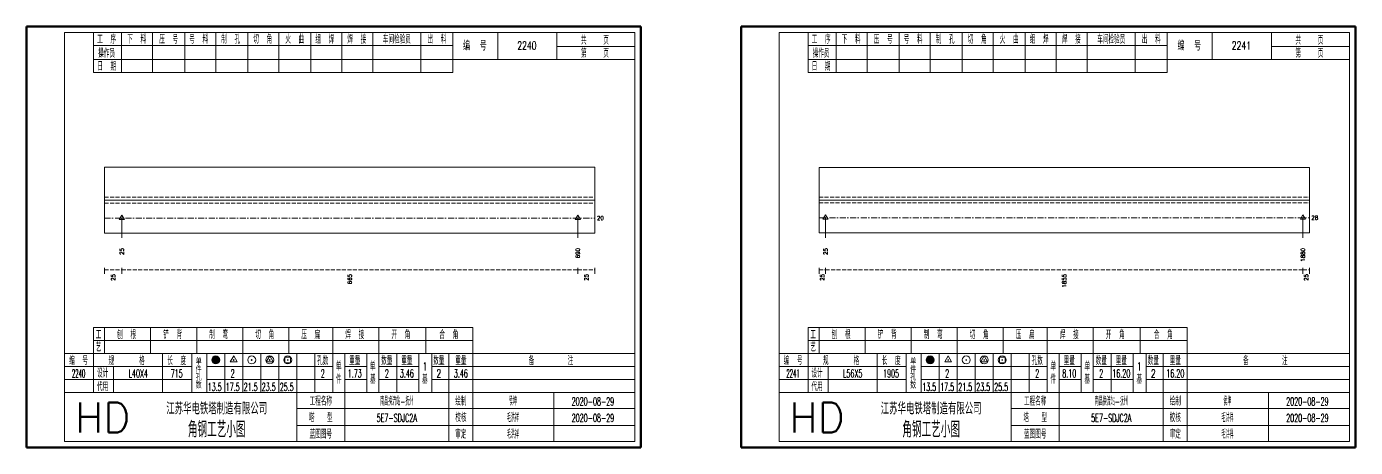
# Model space of a CAD drawing. Extents: x 0 to 5305, y 0 to 1513.
# Drawn here: x 4641 to 5305, y 782 to 992 of the extents above; entities that cross this region are included whole.
import ezdxf
from ezdxf.enums import TextEntityAlignment as Align

# ---------------------------------------------------------------- set-up
doc = ezdxf.new("R2010")
doc.units = 0
doc.header["$MEASUREMENT"] = 0
doc.linetypes.add('一点画线', pattern=[5.2, 3, -1, 0.2, -1])
doc.linetypes.add('虚线', pattern=[2.75, 2, -0.75])
doc.layers.get('0').update_dxf_attribs({"linetype": 'CONTINUOUS', "lineweight": 25})
doc.layers.add('1', color=7, linetype='CONTINUOUS', lineweight=25)
doc.layers.add('4', color=7, linetype='CONTINUOUS', lineweight=25)
doc.styles.get("Standard").update_dxf_attribs({"font": 'simplex.shx', "width": 0.7, "height": 3, "bigfont": 'gbhzfs.shx'})

msp = doc.modelspace()

# ---------------------------------------------------------------- linework, layer by layer
at = {"color": 7, "linetype": 'Continuous', "lineweight": 18}
for p, q in [((4680, 921.75), (4680, 888.75)), ((4680, 921.75), (4925, 921.75)), ((4925, 921.75), (4925, 888.75)), ((5037, 921.59), (5037, 888.91)), ((5037, 921.59), (5282, 921.59)), ((5282, 921.59), (5282, 888.91)), ((4680, 905.25), (4925, 905.25)), ((5037, 905.25), (5282, 905.25))]:
    msp.add_line(p, q, dxfattribs=at)
at = {"color": 1, "linetype": '虚线', "lineweight": 18}
for p, q in [((4680, 906.75), (4925, 906.75)), ((4680, 903.75), (4925, 903.75)), ((5037, 906.59), (5282, 906.59)), ((5037, 903.91), (5282, 903.91))]:
    msp.add_line(p, q, dxfattribs=at)
at = {"color": 3, "linetype": '一点画线', "lineweight": 13}
for p, q in [((5037, 896.41), (5282, 896.41)), ((4680, 896.25), (4925, 896.25))]:
    msp.add_line(p, q, dxfattribs=at)
at = {"color": 7, "linetype": 'Continuous', "lineweight": 13}
for p, q in [((5040.22, 896.41), (5040.22, 886.25)), ((5278.78, 896.41), (5278.78, 886.25)), ((4688.57, 896.25), (4688.57, 886.25)), ((4916.43, 896.25), (4916.43, 886.25))]:
    msp.add_line(p, q, dxfattribs=at)
at = {"color": 8, "linetype": 'Continuous', "lineweight": 9}
for p, q in [((4680, 871.25), (4680, 868.25)), ((4688.57, 871.25), (4688.57, 868.25)), ((4688.57, 871.25), (4688.57, 868.25)), ((4916.43, 871.25), (4916.43, 868.25)), ((4916.43, 871.25), (4916.43, 868.25)), ((4925, 871.25), (4925, 868.25)), ((5037, 871.25), (5037, 868.25)), ((5040.22, 871.25), (5040.22, 868.25)), ((5040.22, 871.25), (5040.22, 868.25)), ((5278.78, 871.25), (5278.78, 868.25)), ((5278.78, 871.25), (5278.78, 868.25)), ((5282, 871.25), (5282, 868.25))]:
    msp.add_line(p, q, dxfattribs=at)
at = {"color": 8, "linetype": '虚线', "lineweight": 9}
for p, q in [((4680, 870.25), (4688.57, 870.25)), ((4688.57, 870.25), (4916.43, 870.25)), ((4916.43, 870.25), (4925, 870.25)), ((5037, 870.25), (5040.22, 870.25)), ((5040.22, 870.25), (5278.78, 870.25)), ((5278.78, 870.25), (5282, 870.25))]:
    msp.add_line(p, q, dxfattribs=at)
at = {"layer": '1', "color": 7, "linetype": 'Continuous', "lineweight": 13}
for p, q in [((4688.57, 897.75), (4687.27, 895.5)), ((4688.42, 896.1), (4688.72, 896.4)), ((4688.72, 896.1), (4688.42, 896.4)), ((4689.87, 895.5), (4688.57, 897.75)), ((4916.43, 897.75), (4915.13, 895.5)), ((4916.28, 896.1), (4916.58, 896.4)), ((4916.58, 896.1), (4916.28, 896.4)), ((4917.73, 895.5), (4916.43, 897.75)), ((5040.22, 897.91), (5038.92, 895.66)), ((5040.07, 896.26), (5040.37, 896.56)), ((5040.37, 896.26), (5040.07, 896.56)), ((5041.51, 895.66), (5040.22, 897.91)), ((5278.78, 897.91), (5277.49, 895.66)), ((5278.63, 896.26), (5278.93, 896.56)), ((5278.93, 896.26), (5278.63, 896.56)), ((5280.08, 895.66), (5278.78, 897.91)), ((4687.27, 895.5), (4689.87, 895.5)), ((4915.13, 895.5), (4917.73, 895.5)), ((5038.92, 895.66), (5041.51, 895.66)), ((5277.49, 895.66), (5280.08, 895.66))]:
    msp.add_line(p, q, dxfattribs=at)
at = {"layer": '1', "color": 7, "linetype": 'Continuous', "lineweight": 18}
for p, q in [((4680, 888.75), (4925, 888.75)), ((5037, 888.91), (5282, 888.91))]:
    msp.add_line(p, q, dxfattribs=at)
at = {"layer": '4', "color": 1, "linetype": 'Continuous', "lineweight": 50}
for p, q in [((4948, 992), (4641, 992)), ((4641, 992), (4641, 781.5)), ((4948, 781.5), (4948, 992)), ((5305, 992), (4998, 992)), ((4998, 992), (4998, 781.5)), ((5305, 781.5), (5305, 992)), ((4641, 781.5), (4948, 781.5)), ((4998, 781.5), (5305, 781.5))]:
    msp.add_line(p, q, dxfattribs=at)
at = {"layer": '4', "color": 1, "linetype": 'Continuous', "lineweight": 18}
for p, q in [((4945, 989), (4660, 989)), ((4660, 989), (4660, 784.5)), ((4674.5, 989), (4674.5, 969)), ((4688.5, 989), (4688.5, 969)), ((4704, 989), (4704, 969)), ((4720, 989), (4720, 969)), ((4735.5, 989), (4735.5, 969)), ((4751.5, 989), (4751.5, 969)), ((4767, 989), (4767, 969)), ((4783, 989), (4783, 969)), ((4798.5, 989), (4798.5, 969)), ((4814, 989), (4814, 969)), ((4838, 989), (4838, 969)), ((4854, 989), (4854, 969)), ((4876.5, 989), (4876.5, 975.5)), ((4906, 989), (4906, 975.5)), ((4945, 784.5), (4945, 989)), ((5302, 989), (5017, 989)), ((5017, 989), (5017, 784.5)), ((5031.5, 989), (5031.5, 969)), ((5045.5, 989), (5045.5, 969)), ((5061, 989), (5061, 969)), ((5077, 989), (5077, 969)), ((5092.5, 989), (5092.5, 969)), ((5108.5, 989), (5108.5, 969)), ((5124, 989), (5124, 969)), ((5140, 989), (5140, 969)), ((5155.5, 989), (5155.5, 969)), ((5171, 989), (5171, 969)), ((5195, 989), (5195, 969)), ((5211, 989), (5211, 969)), ((5233.5, 989), (5233.5, 975.5)), ((5263, 989), (5263, 975.5)), ((5302, 784.5), (5302, 989)), ((4674.5, 982.5), (4854, 982.5)), ((4906, 982), (4945, 982)), ((5031.5, 982.5), (5211, 982.5)), ((5263, 982), (5302, 982)), ((4674.5, 975.5), (4945, 975.5)), ((5031.5, 975.5), (5302, 975.5)), ((4674.5, 969), (4854, 969)), ((5031.5, 969), (5211, 969)), ((4674.5, 841.5), (4864, 841.5)), ((4674.5, 841.5), (4674.5, 828.5)), ((4680, 841.5), (4680, 828.5)), ((4703, 841.5), (4703, 828.5)), ((4726, 841.5), (4726, 828.5)), ((4749, 841.5), (4749, 828.5)), ((4772, 841.5), (4772, 828.5)), ((4794, 841.5), (4794, 828.5)), ((4817, 841.5), (4817, 828.5)), ((4840.5, 841.5), (4840.5, 828.5)), ((4864, 841.5), (4864, 828.5)), ((5031.5, 841.5), (5221, 841.5)), ((5031.5, 841.5), (5031.5, 828.5)), ((5037, 841.5), (5037, 828.5)), ((5060, 841.5), (5060, 828.5)), ((5083, 841.5), (5083, 828.5)), ((5106, 841.5), (5106, 828.5)), ((5129, 841.5), (5129, 828.5)), ((5151, 841.5), (5151, 828.5)), ((5174, 841.5), (5174, 828.5)), ((5197.5, 841.5), (5197.5, 828.5)), ((5221, 841.5), (5221, 828.5)), ((4674.5, 835), (4864, 835)), ((5031.5, 835), (5221, 835)), ((4660, 828.5), (4945, 828.5)), ((4674.5, 828.5), (4674.5, 809)), ((4709, 828.5), (4709, 809)), ((4723.5, 828.5), (4723.5, 809)), ((4731, 828.5), (4731, 809)), ((4740, 828.5), (4740, 809)), ((4749, 828.5), (4749, 809)), ((4758, 828.5), (4758, 809)), ((4767, 828.5), (4767, 809)), ((4776, 828.5), (4776, 809)), ((4785, 828.5), (4785, 809)), ((4794, 828.5), (4794, 809)), ((4800, 828.5), (4800, 809)), ((4811, 828.5), (4811, 809)), ((4817, 828.5), (4817, 809)), ((4826, 828.5), (4826, 809)), ((4837, 828.5), (4837, 809)), ((4843.5, 828.5), (4843.5, 809)), ((4852, 828.5), (4852, 809)), ((4864, 828.5), (4864, 809)), ((5017, 828.5), (5302, 828.5)), ((5031.5, 828.5), (5031.5, 809)), ((5066, 828.5), (5066, 809)), ((5080.5, 828.5), (5080.5, 809)), ((5088, 828.5), (5088, 809)), ((5097, 828.5), (5097, 809)), ((5106, 828.5), (5106, 809)), ((5115, 828.5), (5115, 809)), ((5124, 828.5), (5124, 809)), ((5133, 828.5), (5133, 809)), ((5142, 828.5), (5142, 809)), ((5151, 828.5), (5151, 809)), ((5157, 828.5), (5157, 809)), ((5168, 828.5), (5168, 809)), ((5174, 828.5), (5174, 809)), ((5183, 828.5), (5183, 809)), ((5194, 828.5), (5194, 809)), ((5200.5, 828.5), (5200.5, 809)), ((5209, 828.5), (5209, 809)), ((5221, 828.5), (5221, 809)), ((4660, 822), (4723.5, 822)), ((4684.5, 822), (4684.5, 809)), ((4731, 822), (4794, 822)), ((4800, 822), (4811, 822)), ((4817, 822), (4837, 822)), ((4843.5, 822), (4945, 822)), ((5017, 822), (5080.5, 822)), ((5041.5, 822), (5041.5, 809)), ((5088, 822), (5151, 822)), ((5157, 822), (5168, 822)), ((5174, 822), (5194, 822)), ((5200.5, 822), (5302, 822)), ((4660, 815.5), (4723.5, 815.5)), ((4731, 815.5), (4794, 815.5)), ((4800, 815.5), (4811, 815.5)), ((4817, 815.5), (4837, 815.5)), ((4843.5, 815.5), (4945, 815.5)), ((5017, 815.5), (5080.5, 815.5)), ((5088, 815.5), (5151, 815.5)), ((5157, 815.5), (5168, 815.5)), ((5174, 815.5), (5194, 815.5)), ((5200.5, 815.5), (5302, 815.5)), ((4660, 809), (4945, 809)), ((4776, 809), (4776, 784.5)), ((4800, 809), (4800, 784.5)), ((4852, 809), (4852, 784.5)), ((4864, 809), (4864, 784.5)), ((4904.5, 809), (4904.5, 784.5)), ((5017, 809), (5302, 809)), ((5133, 809), (5133, 784.5)), ((5157, 809), (5157, 784.5)), ((5209, 809), (5209, 784.5)), ((5221, 809), (5221, 784.5)), ((5261.5, 809), (5261.5, 784.5)), ((4776, 801), (4945, 801)), ((5133, 801), (5302, 801)), ((4776, 792.5), (4945, 792.5)), ((5133, 792.5), (5302, 792.5)), ((4660, 784.5), (4945, 784.5)), ((5017, 784.5), (5302, 784.5))]:
    msp.add_line(p, q, dxfattribs=at)
at = {"layer": '4', "color": 7, "linetype": 'Continuous', "lineweight": 13}
for p, q in [((4744.5, 827.25), (4742.77, 824.25)), ((4742.77, 824.25), (4746.23, 824.25)), ((4744.3, 825.05), (4744.7, 825.45)), ((4744.7, 825.05), (4744.3, 825.45)), ((4746.23, 824.25), (4744.5, 827.25)), ((4753.3, 825.05), (4753.7, 825.45)), ((4753.7, 825.05), (4753.3, 825.45)), ((4762.5, 827.25), (4760.77, 824.25)), ((4760.77, 824.25), (4764.23, 824.25)), ((4762.3, 825.05), (4762.7, 825.45)), ((4762.7, 825.05), (4762.3, 825.45)), ((4764.23, 824.25), (4762.5, 827.25)), ((4770.09, 823.84), (4770.09, 826.66)), ((4770.09, 826.66), (4772.91, 826.66)), ((4772.91, 823.84), (4770.09, 823.84)), ((4771.3, 825.05), (4771.7, 825.45)), ((4771.7, 825.05), (4771.3, 825.45)), ((4772.91, 826.66), (4772.91, 823.84)), ((5101.5, 827.25), (5099.77, 824.25)), ((5099.77, 824.25), (5103.23, 824.25)), ((5101.3, 825.05), (5101.7, 825.45)), ((5101.7, 825.05), (5101.3, 825.45)), ((5103.23, 824.25), (5101.5, 827.25)), ((5110.3, 825.05), (5110.7, 825.45)), ((5110.7, 825.05), (5110.3, 825.45)), ((5119.5, 827.25), (5117.77, 824.25)), ((5117.77, 824.25), (5121.23, 824.25)), ((5119.3, 825.05), (5119.7, 825.45)), ((5119.7, 825.05), (5119.3, 825.45)), ((5121.23, 824.25), (5119.5, 827.25)), ((5127.09, 823.84), (5127.09, 826.66)), ((5127.09, 826.66), (5129.91, 826.66)), ((5129.91, 823.84), (5127.09, 823.84)), ((5128.3, 825.05), (5128.7, 825.45)), ((5128.7, 825.05), (5128.3, 825.45)), ((5129.91, 826.66), (5129.91, 823.84))]:
    msp.add_line(p, q, dxfattribs=at)
for centre, radius in [((4735.5, 825.25), 2), ((4735.5, 825.25), 1.8), ((4735.5, 825.25), 1.6), ((4735.5, 825.25), 1.4), ((4735.5, 825.25), 1.2), ((4735.5, 825.25), 1), ((4735.5, 825.25), 0.8), ((4735.5, 825.25), 0.6), ((4735.5, 825.25), 0.4), ((4735.5, 825.25), 0.2), ((4753.5, 825.25), 2), ((4762.5, 825.25), 2), ((4771.5, 825.25), 2), ((5092.5, 825.25), 2), ((5092.5, 825.25), 1.8), ((5092.5, 825.25), 1.6), ((5092.5, 825.25), 1.4), ((5092.5, 825.25), 1.2), ((5092.5, 825.25), 1), ((5092.5, 825.25), 0.8), ((5092.5, 825.25), 0.6), ((5092.5, 825.25), 0.4), ((5092.5, 825.25), 0.2), ((5110.5, 825.25), 2), ((5119.5, 825.25), 2), ((5128.5, 825.25), 2)]:
    msp.add_circle(centre, radius, dxfattribs=at)

# ---------------------------------------------------------------- texts
at = {"color": 7, "linetype": 'Continuous', "lineweight": 13}
for s, p in [('20', (4926, 896.25)), ('28', (5283, 896.41))]:
    msp.add_text(s, height=2, dxfattribs=at).set_placement(p, align=Align.MIDDLE_LEFT)
at = {"color": 8, "linetype": 'Continuous', "lineweight": 9}
for s, p in [('25', (4684.28, 868.25)), ('665', (4802.5, 868.25)), ('25', (4920.72, 868.25)), ('25', (5038.61, 868.25)), ('1855', (5159.5, 868.25)), ('25', (5280.39, 868.25))]:
    msp.add_text(s, height=2, rotation=90, dxfattribs=at).set_placement(p, align=Align.MIDDLE_RIGHT)
at = {"layer": '1', "color": 7, "linetype": 'Continuous', "lineweight": 13}
for s, p in [('25', (4688.57, 881.25)), ('690', (4916.43, 881.25)), ('25', (5040.22, 881.25)), ('1880', (5278.78, 881.25))]:
    msp.add_text(s, height=2, rotation=90, dxfattribs=at).set_placement(p, align=Align.MIDDLE_RIGHT)
at = {"layer": '4', "color": 1, "linetype": 'Continuous', "lineweight": 13}
for s, height, width, p in [('工  序', 4, 0.7, (4681, 985.5)), ('下  料', 4, 0.7, (4696, 985.5)), ('压  号', 4, 0.7, (4712, 985.5)), ('号  料', 4, 0.7, (4727, 985.5)), ('制  孔', 4, 0.7, (4743, 985.5)), ('切  角', 4, 0.7, (4759, 985.5)), ('火  曲', 4, 0.7, (4775, 985.5)), ('组  焊', 4, 0.7, (4790, 985.5)), ('焊  接', 4, 0.7, (4806, 985.5)), ('车间检验员', 4, 0.7, (4826, 985.5)), ('出  料', 4, 0.7, (4846, 985.5)), ('编  号', 5, 0.7, (4865, 982.5)), ('2240', 4, 0.7, (4891, 982.5)), ('共    页', 4, 0.7, (4925, 985)), ('工  序', 4, 0.7, (5038, 985.5)), ('下  料', 4, 0.7, (5053, 985.5)), ('压  号', 4, 0.7, (5069, 985.5)), ('号  料', 4, 0.7, (5084, 985.5)), ('制  孔', 4, 0.7, (5100, 985.5)), ('切  角', 4, 0.7, (5116, 985.5)), ('火  曲', 4, 0.7, (5132, 985.5)), ('组  焊', 4, 0.7, (5147, 985.5)), ('焊  接', 4, 0.7, (5163, 985.5)), ('车间检验员', 4, 0.7, (5183, 985.5)), ('出  料', 4, 0.7, (5203, 985.5)), ('编  号', 5, 0.7, (5222, 982.5)), ('2241', 4, 0.7, (5248, 982.5)), ('共    页', 4, 0.7, (5282, 985)), ('操作员', 4, 0.7, (4681, 978.5)), ('第    页', 4, 0.7, (4925, 978.5)), ('操作员', 4, 0.7, (5038, 978.5)), ('第    页', 4, 0.7, (5282, 978.5)), ('日  期', 4, 0.7, (4681, 972)), ('日  期', 4, 0.7, (5038, 972)), ('工', 4, 0.7, (4677, 837.75)), ('刨  根', 4, 0.7, (4691, 837.75)), ('铲  背', 4, 0.7, (4714, 837.75)), ('制  弯', 4, 0.7, (4737, 837.75)), ('切  角', 4, 0.7, (4760, 837.75)), ('压  扁', 4, 0.7, (4783, 837.75)), ('焊  接', 4, 0.7, (4805, 837.75)), ('开  角', 4, 0.7, (4828, 837.75)), ('合  角', 4, 0.7, (4852, 837.75)), ('工', 4, 0.7, (5034, 837.75)), ('刨  根', 4, 0.7, (5048, 837.75)), ('铲  背', 4, 0.7, (5071, 837.75)), ('制  弯', 4, 0.7, (5094, 837.75)), ('切  角', 4, 0.7, (5117, 837.75)), ('压  扁', 4, 0.7, (5140, 837.75)), ('焊  接', 4, 0.7, (5162, 837.75)), ('开  角', 4, 0.7, (5185, 837.75)), ('合  角', 4, 0.7, (5209, 837.75)), ('艺', 4, 0.7, (4677, 831.5)), ('艺', 4, 0.7, (5034, 831.5)), ('编  号', 4, 0.7, (4667, 824.75)), ('规      格', 4, 0.7, (4691, 824.75)), ('长  度', 4, 0.7, (4716, 824.75)), ('孔数', 4, 0.7, (4789, 824.75)), ('单', 4, 0.7, (4797, 822)), ('重量', 4, 0.7, (4805, 824.75)), ('单', 4, 0.7, (4814, 822)), ('数量', 4, 0.7, (4821, 824.75)), ('重量', 4, 0.7, (4831, 824.75)), ('1', 4, 0.5, (4840, 822)), ('数量', 4, 0.7, (4847, 824.75)), ('重量', 4, 0.7, (4858, 824.75)), ('备        注', 4, 0.7, (4903, 824.75)), ('编  号', 4, 0.7, (5024, 824.75)), ('规      格', 4, 0.7, (5048, 824.75)), ('长  度', 4, 0.7, (5073, 824.75)), ('孔数', 4, 0.7, (5146, 824.75)), ('单', 4, 0.7, (5154, 822)), ('重量', 4, 0.7, (5162, 824.75)), ('单', 4, 0.7, (5171, 822)), ('数量', 4, 0.7, (5178, 824.75)), ('重量', 4, 0.7, (5188, 824.75)), ('1', 4, 0.5, (5197, 822)), ('数量', 4, 0.7, (5204, 824.75)), ('重量', 4, 0.7, (5215, 824.75)), ('备        注', 4, 0.7, (5260, 824.75)), ('2240', 4, 0.4, (4667, 818.5)), ('设计', 4, 0.7, (4679, 818.5)), (' L40X4', 4, 0.5, (4696, 818.5)), ('715', 4, 0.5, (4716, 818.5)), ('2', 4, 0.5, (4744, 818.5)), ('2', 4, 0.5, (4789, 818.5)), ('件', 4, 0.7, (4797, 815.5)), ('1.73', 4, 0.5, (4805, 818.5)), ('基', 4, 0.7, (4814, 815.5)), ('2', 4, 0.5, (4821, 818.5)), ('3.46', 4, 0.5, (4831, 818.5)), ('基', 4, 0.7, (4840, 815.5)), ('2', 4, 0.7, (4847, 818.5)), ('3.46', 4, 0.5, (4858, 818.5)), ('2241', 4, 0.4, (5024, 818.5)), ('设计', 4, 0.7, (5036, 818.5)), (' L56X5', 4, 0.5, (5053, 818.5)), ('1905', 4, 0.5, (5073, 818.5)), ('2', 4, 0.5, (5101, 818.5)), ('2', 4, 0.5, (5146, 818.5)), ('件', 4, 0.7, (5154, 815.5)), ('8.10', 4, 0.5, (5162, 818.5)), ('基', 4, 0.7, (5171, 815.5)), ('2', 4, 0.5, (5178, 818.5)), ('16.20', 4, 0.5, (5188, 818.5)), ('基', 4, 0.7, (5197, 815.5)), ('2', 4, 0.7, (5204, 818.5)), ('16.20', 4, 0.5, (5215, 818.5)), ('代用', 4, 0.7, (4679, 811.75)), ('13.5', 4, 0.5, (4735, 811.75)), ('17.5', 4, 0.5, (4744, 811.75)), ('21.5', 4, 0.5, (4753, 811.75)), ('23.5', 4, 0.5, (4762, 811.75)), ('25.5', 4, 0.5, (4771, 811.75)), ('代用', 4, 0.7, (5036, 811.75)), ('13.5', 4, 0.5, (5092, 811.75)), ('17.5', 4, 0.5, (5101, 811.75)), ('21.5', 4, 0.5, (5110, 811.75)), ('23.5', 4, 0.5, (5119, 811.75)), ('25.5', 4, 0.5, (5128, 811.75)), ('江苏华电铁塔制造有限公司', 6, 0.7, (4736, 801)), ('工程名称', 4, 0.7, (4788, 804.5)), ('南昌换流站-抚州', 4, 0.5, (4826, 804.5)), ('绘制', 4, 0.7, (4858, 804.5)), ('侯坤', 4, 0.5, (4884, 804.5)), ('2020-08-29', 4, 0.5, (4924, 804.5)), ('江苏华电铁塔制造有限公司', 6, 0.7, (5093, 801)), ('工程名称', 4, 0.7, (5145, 804.5)), ('南昌换流站-抚州', 4, 0.5, (5183, 804.5)), ('绘制', 4, 0.7, (5215, 804.5)), ('侯坤', 4, 0.5, (5241, 804.5)), ('2020-08-29', 4, 0.5, (5281, 804.5)), ('塔   型', 4, 0.7, (4788, 796.25)), ('5E7-SDJC2A', 4, 0.5, (4826, 796.25)), ('校核', 4, 0.7, (4858, 796.25)), ('毛洪祥', 4, 0.5, (4884, 796.25)), ('2020-08-29', 4, 0.5, (4924, 796.25)), ('塔   型', 4, 0.7, (5145, 796.25)), ('5E7-SDJC2A', 4, 0.5, (5183, 796.25)), ('校核', 4, 0.7, (5215, 796.25)), ('毛洪祥', 4, 0.5, (5241, 796.25)), ('2020-08-29', 4, 0.5, (5281, 796.25)), ('角钢工艺小图', 8, 0.8, (4736, 790.5)), ('蓝图图号', 4, 0.7, (4788, 788)), ('审定', 4, 0.7, (4858, 788)), ('毛洪祥', 4, 0.5, (4884, 788)), ('角钢工艺小图', 8, 0.8, (5093, 790.5)), ('蓝图图号', 4, 0.7, (5145, 788)), ('审定', 4, 0.7, (5215, 788)), ('毛洪祥', 4, 0.5, (5241, 788))]:
    msp.add_text(s, height=height, dxfattribs=dict(at, width=width)).set_placement(p, align=Align.MIDDLE_CENTER)
for s, height, p in [('单', 3, (4727, 824.5)), ('单', 3, (5084, 824.5)), ('件', 3, (4727, 820.5)), ('孔', 3, (4727, 816.5)), ('件', 3, (5084, 820.5)), ('孔', 3, (5084, 816.5)), ('数', 3, (4727, 812.5)), ('数', 3, (5084, 812.5)), ('HD', 15, (4679, 796.5)), ('HD', 15, (5036, 796.5))]:
    msp.add_text(s, height=height, dxfattribs=at).set_placement(p, align=Align.MIDDLE_CENTER)

doc.saveas('drawing.dxf')
